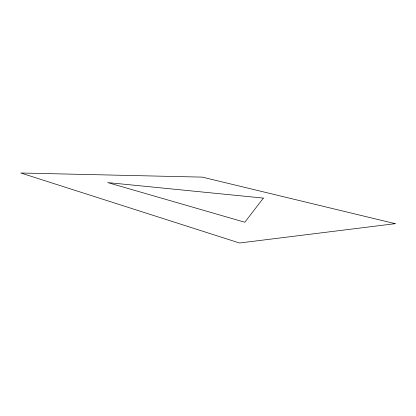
<?xml version="1.0" encoding="UTF-8"?>
<svg xmlns="http://www.w3.org/2000/svg" width="416" height="416" viewBox="0 0 416 416"><rect width="100%" height="100%" fill="white"/><g stroke="black" fill="none" stroke-linecap="round" stroke-linejoin="round"><path stroke-width="0.62" d="M263.37 198.089L244.821 222.243L107.702 182.588L263.37 198.089M395.2 223.678L239.507 243.001L20.8 172.999L202.264 177.122L395.2 223.678"/></g></svg>
